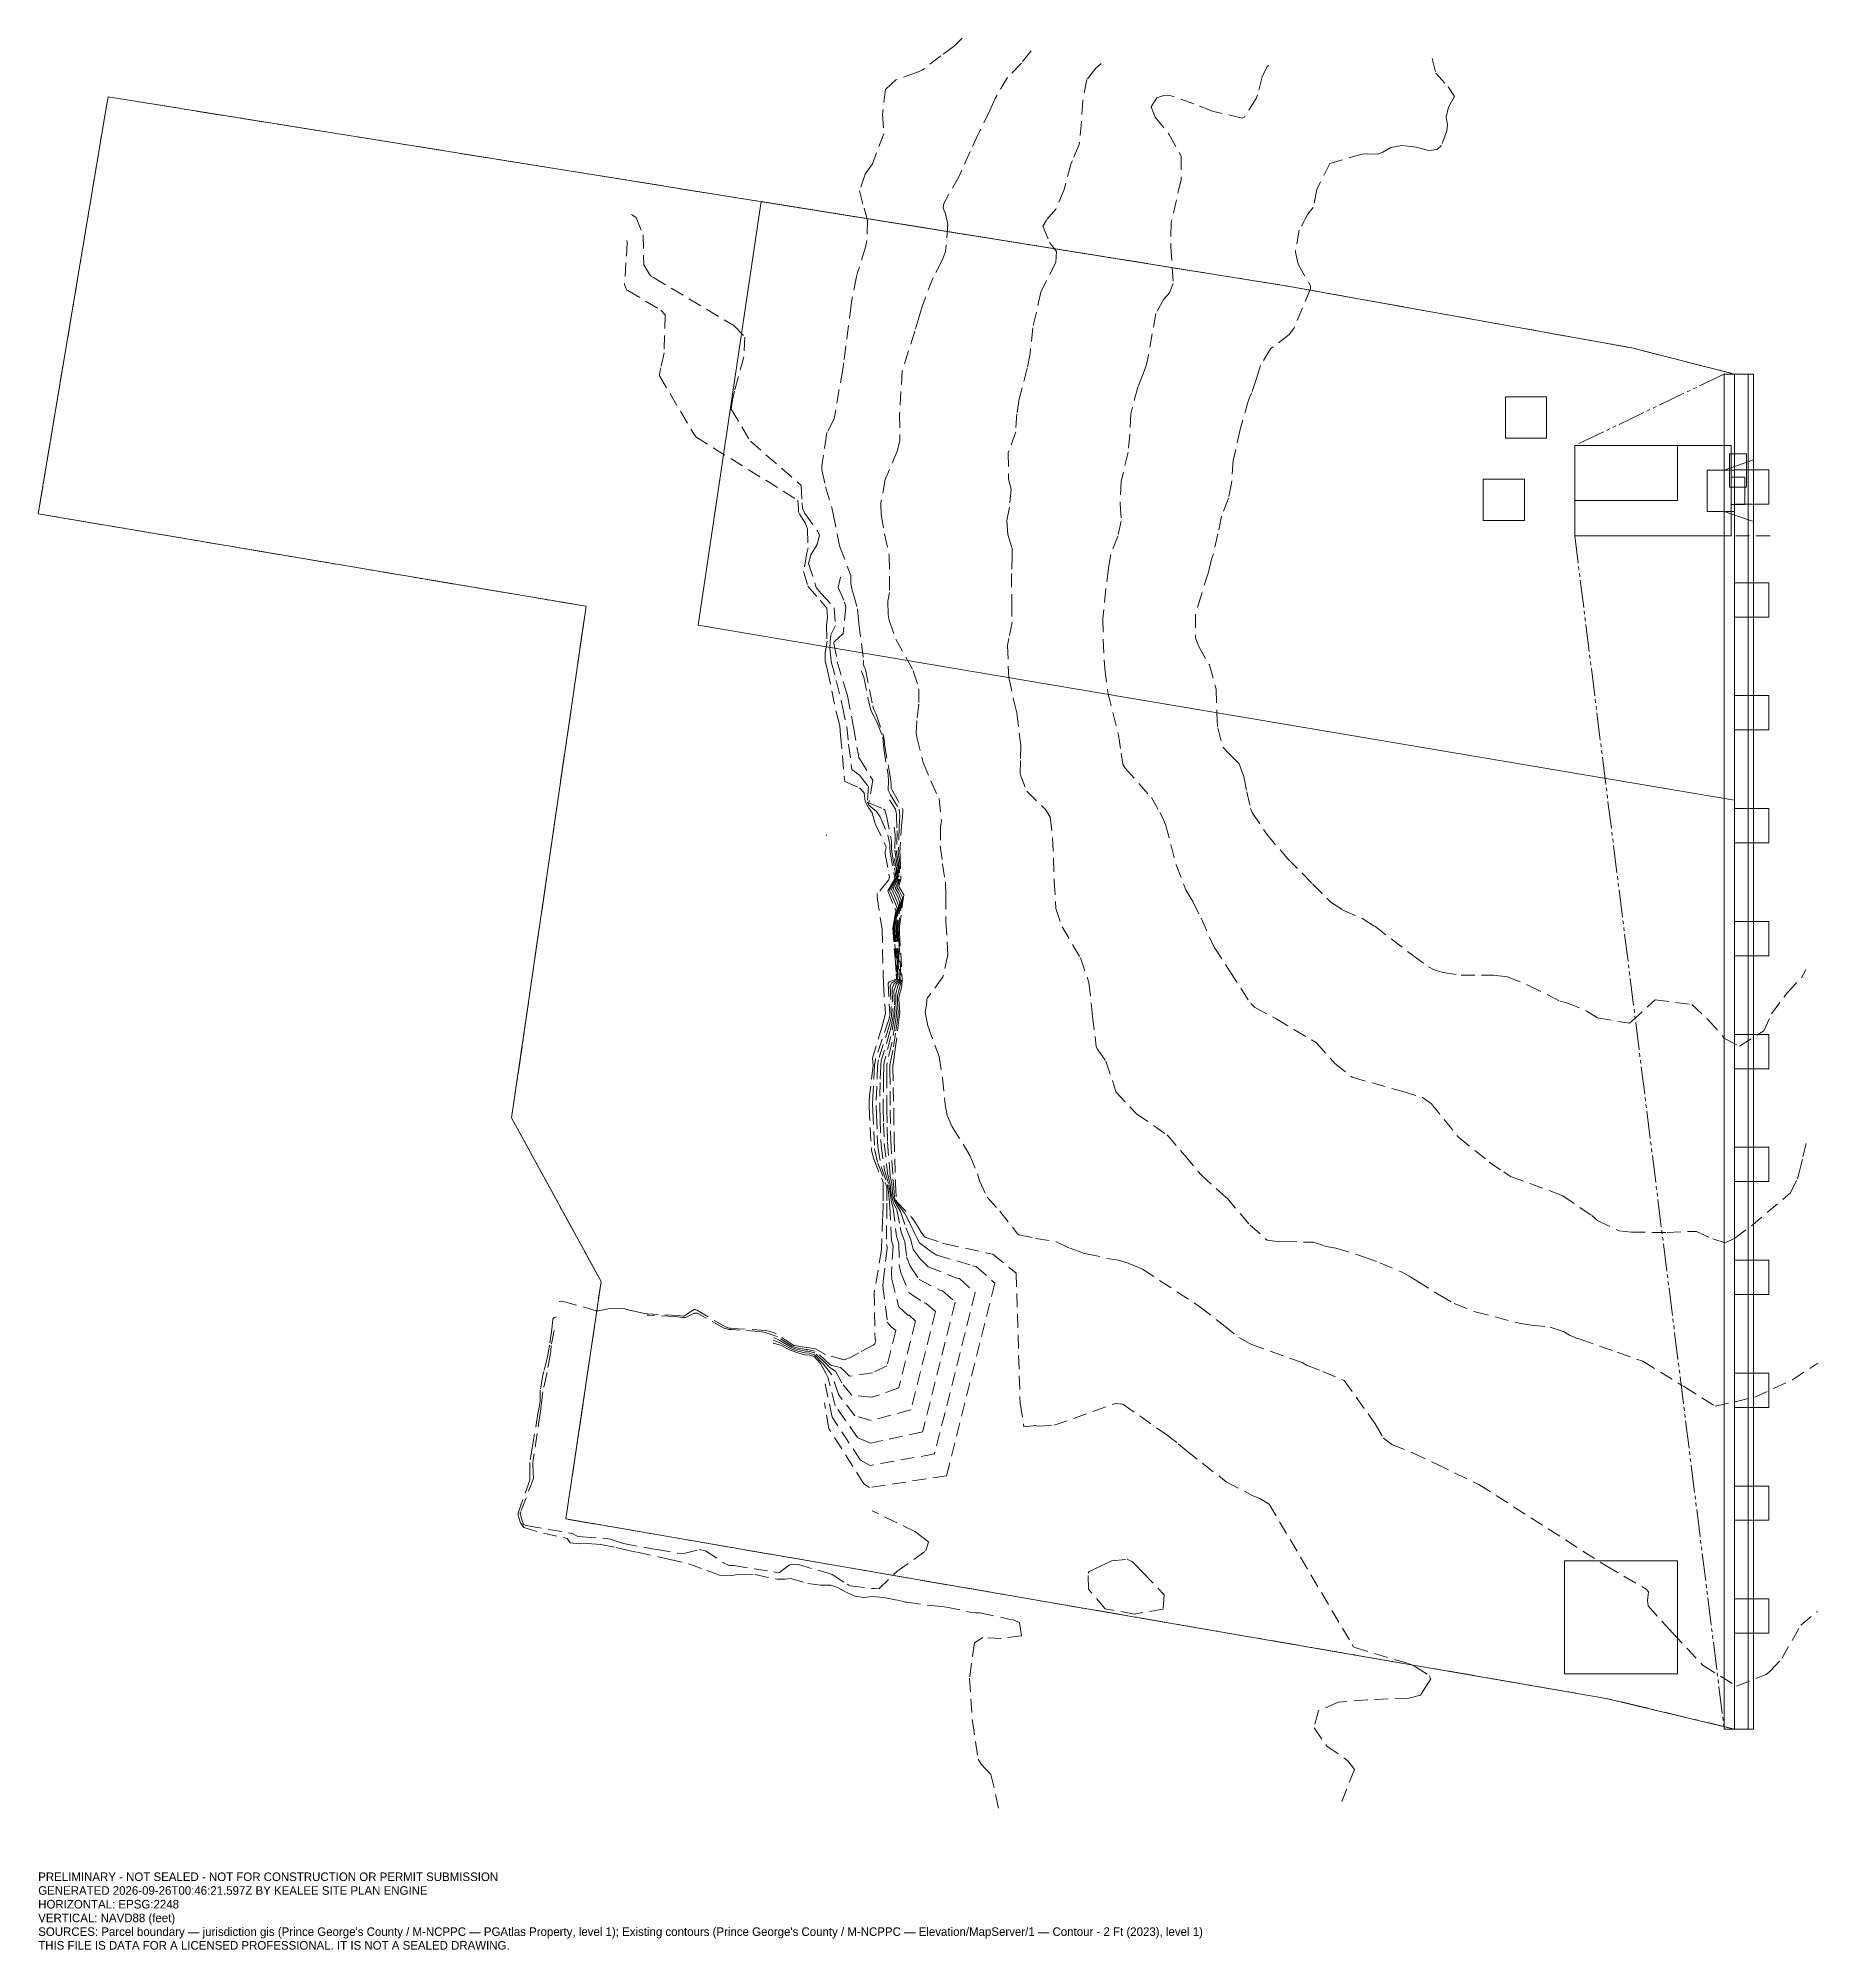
# Model space of a CAD drawing. Extents: x 1329459 to 1329978, y 478131 to 478688.
import ezdxf

# ---------------------------------------------------------------- set-up
doc = ezdxf.new("R2010")
doc.units = 0
doc.linetypes.add('DASHED', pattern=[6, 4, -2])
doc.linetypes.add('PHANTOM', pattern=[13, 8, -1, 1, -1, 1, -1])
for name, color, linetype, lineweight in [('C-ANNO-NPLT', 250, 'Continuous', 0), ('C-BLDG-FTPR-N', 6, 'Continuous', 0), ('C-LODS', 30, 'PHANTOM', 0), ('C-PVMT', 8, 'Continuous', 0), ('C-SITE-N', 6, 'Continuous', 0), ('C-STRM-AREA', 150, 'PHANTOM', 0), ('C-SWMG', 92, 'Continuous', 0), ('C-TOPO-MAJR-E', 32, 'DASHED', 0), ('C-TOPO-SPOT', 7, 'Continuous', 0), ('C-TOPO-SURF', 253, 'Continuous', 0), ('C-UTIL', 4, 'DASHED', 0), ('L-PLNT-TREE', 90, 'Continuous', 0), ('V-PROP-BNDY', 7, 'Continuous', 0)]:
    doc.layers.add(name, color=color, linetype=linetype, lineweight=lineweight)

msp = doc.modelspace()

# ---------------------------------------------------------------- linework, layer by layer
at = {"layer": 'C-BLDG-FTPR-N'}
msp.add_lwpolyline([(1329952.6, 478543.32), (1329952.6, 478569.65), (1329907.01, 478569.64), (1329907.01, 478543.32), (1329952.6, 478543.32)], close=True, dxfattribs=at)
at = {"layer": 'C-LODS'}
msp.add_lwpolyline([(1329907.01, 478569.64), (1329907.01, 478543.32), (1329950.61, 478195.53), (1329959.11, 478195.53), (1329959.1, 478547.49), (1329959.1, 478590.49), (1329957.6, 478590.49), (1329950.6, 478590.49), (1329907.01, 478569.64)], close=True, dxfattribs=at)
at = {"layer": 'C-PVMT'}
for points in [[(1329953.61, 478195.53), (1329953.6, 478590.49), (1329950.6, 478590.49), (1329950.61, 478195.53), (1329953.61, 478195.53)], [(1329959.11, 478195.53), (1329959.1, 478590.49), (1329957.6, 478590.49), (1329957.61, 478195.53), (1329959.11, 478195.53)], [(1329959.1, 478565.49), (1329959.1, 478547.49), (1329950.6, 478550.48), (1329950.6, 478562.48), (1329959.1, 478565.49)], [(1329952.1, 478557.49), (1329957.1, 478557.49), (1329957.1, 478567.29), (1329952.1, 478567.29), (1329952.1, 478557.49)], [(1329953.6, 478550.48), (1329953.6, 478562.48), (1329945.6, 478562.48), (1329945.6, 478550.48), (1329953.6, 478550.48)], [(1329956.6, 478552.49), (1329956.6, 478560.49), (1329952.6, 478560.49), (1329952.6, 478552.49), (1329956.6, 478552.49)]]:
    msp.add_lwpolyline(points, close=True, dxfattribs=at)
at = {"layer": 'C-SITE-N'}
for points in [[(1329953.6, 478466.33), (1329953.6, 478590.49), (1329923.65, 478598.12), (1329823.81, 478616.06), (1329669.75, 478640.76), (1329651.46, 478517.28), (1329953.6, 478466.33)], [(1329907.01, 478553.64), (1329937.01, 478553.64), (1329937.01, 478569.64), (1329907.01, 478569.64), (1329907.01, 478553.64)]]:
    msp.add_lwpolyline(points, close=True, dxfattribs=at)
at = {"layer": 'C-STRM-AREA'}
msp.add_lwpolyline([(1329601.96, 478407.54), (1329618.73, 478522.8), (1329458.98, 478549.74), (1329478.42, 478665.81), (1329479.34, 478671.29), (1329823.81, 478616.06), (1329923.65, 478598.12), (1329953.6, 478590.49), (1329953.61, 478195.53), (1329916.17, 478204.45), (1329612.86, 478256.78), (1329623.11, 478325.94), (1329597.03, 478373.68), (1329601.96, 478407.54)], close=True, dxfattribs=at)
at = {"layer": 'C-SWMG'}
msp.add_lwpolyline([(1329904.03, 478211.63), (1329936.98, 478211.63), (1329936.98, 478244.58), (1329904.03, 478244.58), (1329904.03, 478211.63)], close=True, dxfattribs=at)
at = {"layer": 'C-TOPO-MAJR-E'}
for points in [[(1329728.35, 478688.39), (1329726.11, 478686.13), (1329722.14, 478683.24), (1329716.77, 478679.11), (1329715.1, 478678.38), (1329709.08, 478676.25), (1329706.08, 478673.58), (1329705.19, 478666.27), (1329705.53, 478660.55), (1329702.2, 478651.82), (1329700.09, 478648.74), (1329698.48, 478643.9), (1329699.78, 478638.85), (1329700.78, 478635.26), (1329700.59, 478629.43), (1329700.19, 478627.51), (1329697.9, 478620.07), (1329697.6, 478618.92), (1329696.26, 478612.11), (1329696.01, 478610.64), (1329693.9, 478593.8), (1329693.84, 478593.36), (1329693.58, 478591.87), (1329691.1, 478577.57), (1329691.05, 478577.41), (1329689.03, 478573.59), (1329688.88, 478573.2), (1329688.79, 478572.76), (1329687.49, 478563.73), (1329687.47, 478562.56), (1329688.57, 478557.61), (1329690.37, 478551.61), (1329690.82, 478549.8), (1329692.49, 478540.89), (1329692.73, 478540.14), (1329695.89, 478531.76), (1329695.93, 478529.86), (1329695.97, 478529.36), (1329696.44, 478527.15), (1329696.58, 478526.61), (1329697.86, 478522.02), (1329698.2, 478518.91), (1329698.25, 478517.89), (1329699.62, 478507.05), (1329699.59, 478506.43), (1329699.56, 478505.91), (1329699.96, 478505), (1329700.17, 478504.41), (1329702.33, 478493.82), (1329702.57, 478492.95), (1329703.28, 478491.34), (1329705.5, 478484.9), (1329705.7, 478483.33), (1329705.75, 478482.49), (1329707.42, 478473.18), (1329707.65, 478471.03), (1329707.71, 478469.77), (1329707.98, 478469.19), (1329711.06, 478463.55), (1329710.97, 478461.27), (1329710.78, 478460), (1329710.22, 478451.08), (1329710.22, 478450.98), (1329710.31, 478450.26), (1329710.51, 478443.28), (1329710.01, 478441.48), (1329709.88, 478441.14), (1329710.12, 478440.87), (1329711.37, 478438.74), (1329710.13, 478429.59), (1329710.08, 478429.19), (1329710.15, 478427.69), (1329710.89, 478413.71), (1329710.84, 478412.29), (1329710.8, 478412.08), (1329709.92, 478408.73), (1329709.93, 478408.12), (1329710.26, 478404.41), (1329710.07, 478402.97), (1329708.97, 478394.41)], [(1329748.47, 478684.72), (1329745.65, 478681.11), (1329741.63, 478676.99), (1329738.04, 478670.82), (1329736.46, 478667.29), (1329733.09, 478660.44), (1329730.72, 478655.38), (1329727.52, 478648.15), (1329723, 478640.21), (1329722.86, 478638.89), (1329723.55, 478637.21), (1329724.25, 478634.15), (1329723.55, 478626.13), (1329722.56, 478623.65), (1329719.96, 478618.65), (1329716.7, 478610.15), (1329715.97, 478607.53), (1329714.6, 478603), (1329710.93, 478591.43), (1329710.14, 478578.85), (1329710.23, 478571.12), (1329709.51, 478568.25), (1329705.97, 478559.76), (1329704.72, 478552.98), (1329704.8, 478549.57), (1329705.76, 478543.91), (1329707.14, 478537.53), (1329707.2, 478526.87), (1329706.74, 478524.31), (1329706.83, 478520.39), (1329707.15, 478518.63), (1329709.04, 478513.23), (1329714.14, 478503.97), (1329715.8, 478498.77), (1329715.76, 478494.27), (1329715.21, 478489.43), (1329715, 478485.82), (1329715.15, 478484.63), (1329717.05, 478477.25), (1329719.23, 478471.9), (1329721.65, 478466.74), (1329722.39, 478460.14), (1329722.12, 478458.62), (1329722, 478452.99), (1329722.7, 478447.76), (1329723.49, 478442.42), (1329723.64, 478438.38), (1329723.63, 478430.94), (1329724.24, 478421.16), (1329722.8, 478414.75), (1329718.23, 478408.53), (1329718.05, 478408.02), (1329717.96, 478406.55), (1329717.69, 478405.08), (1329717.59, 478404.44), (1329718.36, 478400.48), (1329721.68, 478391.61), (1329722.64, 478385.47), (1329723.41, 478377.46), (1329724, 478374.33), (1329725.5, 478371.06), (1329730.66, 478362.75), (1329732.85, 478357.33), (1329733.41, 478355.35), (1329735.71, 478350.55), (1329739.33, 478346.47), (1329744.66, 478339.77), (1329744.9, 478339.62), (1329749.81, 478338.54), (1329755.88, 478337.56), (1329759.82, 478335.66), (1329763.64, 478334.27), (1329764.6, 478334.05), (1329771.4, 478332.62), (1329773.92, 478332.21), (1329776.78, 478331.32), (1329777.01, 478331.22), (1329780.34, 478329.84)], [(1329865.48, 478682.47), (1329866.47, 478678.25), (1329870.06, 478674.21), (1329872, 478671.42), (1329870.22, 478668.34), (1329869.49, 478665.35), (1329869.68, 478664.18), (1329869.88, 478663.19), (1329869.74, 478661.43), (1329868.16, 478657.14), (1329866.86, 478655.93), (1329864.4, 478655.68), (1329860.74, 478656.65), (1329856.61, 478657.15), (1329853.35, 478656.52), (1329851.08, 478655.22), (1329849.5, 478654.64), (1329846.44, 478654.68), (1329845.02, 478654.58), (1329835.62, 478651.92), (1329831.77, 478644.29), (1329830.78, 478639.07), (1329829.23, 478637.09), (1329826.65, 478632.4), (1329825.55, 478626.07), (1329826.37, 478622.51), (1329829.95, 478616.25), (1329829.94, 478615.3), (1329825.14, 478603.74), (1329823.79, 478602.07), (1329818.32, 478597.84), (1329815.37, 478593.02), (1329814.19, 478589.24), (1329812.82, 478585.07), (1329812.47, 478584.3), (1329811.9, 478582.9), (1329809.47, 478574.37), (1329807.45, 478565.32), (1329806.96, 478558.74), (1329806.03, 478554.28), (1329804.01, 478549.06), (1329802.99, 478543.95), (1329801.67, 478538.05), (1329801.13, 478536.52), (1329800.18, 478532.79), (1329798.14, 478526.26), (1329796.44, 478520.48), (1329796.39, 478513.65), (1329797.36, 478511.08), (1329800.48, 478505.69), (1329802.41, 478498.63), (1329802.69, 478491.79), (1329802.91, 478487.37), (1329804.45, 478481.69), (1329806.51, 478479.53), (1329809.2, 478476.83), (1329810.55, 478473.14), (1329811.36, 478468.73), (1329812.47, 478463.87), (1329812.96, 478462.71), (1329817.19, 478456.34), (1329823.31, 478449.23), (1329830.55, 478441.94), (1329835.85, 478436.59), (1329839.38, 478434.25), (1329845.19, 478431.73), (1329848.71, 478429.51), (1329859.68, 478421.1), (1329864.42, 478417.7), (1329866.06, 478416.8), (1329868.52, 478416.1), (1329873.85, 478415.31), (1329883.31, 478415.32), (1329887.36, 478414.82), (1329893.56, 478412.29), (1329902.77, 478407.69), (1329904.69, 478407.24), (1329910.36, 478404.9), (1329913.69, 478402.81), (1329922.96, 478401.25), (1329923.71, 478401.86), (1329930.49, 478408.09), (1329941.17, 478406.75), (1329945.99, 478402.19), (1329950.73, 478396.83), (1329955.05, 478394.56), (1329962.16, 478399.03), (1329964.43, 478404.05), (1329969.02, 478410.25), (1329973.17, 478414.52), (1329974.39, 478416.87)], [(1329768.89, 478681), (1329767.4, 478679.71), (1329764.79, 478676.33), (1329763.54, 478670.18), (1329763.18, 478664.02), (1329762.53, 478657.42), (1329760.55, 478652.66), (1329760.18, 478651.93), (1329758.14, 478644.28), (1329755.73, 478638.56), (1329752.94, 478635.37), (1329751.94, 478633.61), (1329753.9, 478628.82), (1329755.87, 478626.23), (1329755.72, 478623.11), (1329751.34, 478614.41), (1329748.98, 478603.93), (1329748.2, 478596.47), (1329747.37, 478592.25), (1329745.06, 478583.23), (1329744.34, 478578.87), (1329744, 478573.69), (1329742.07, 478568.17), (1329741.77, 478567.53), (1329741.95, 478559.84), (1329742.67, 478556.95), (1329742.21, 478551.73), (1329741.39, 478547.68), (1329741.71, 478543.77), (1329742.94, 478539.73), (1329743.01, 478537.6), (1329742.77, 478532.33), (1329742.86, 478523.84), (1329742.95, 478518.19), (1329742.05, 478513.44), (1329741.58, 478511.35), (1329742, 478502.02), (1329743.53, 478494.9), (1329744.3, 478491.75), (1329745.48, 478482.31), (1329745.42, 478477.77), (1329745.33, 478473.86), (1329747.21, 478468.92), (1329752.76, 478463.44), (1329754.03, 478461.31), (1329754.76, 478455.36), (1329755.26, 478442.71), (1329755.74, 478434.75), (1329757.55, 478429.38), (1329762.86, 478420.32), (1329765.35, 478413.13), (1329766.42, 478403.33), (1329767.48, 478394.4), (1329767.81, 478393.72), (1329770.29, 478390.21), (1329772.7, 478383.04), (1329773.18, 478381.28), (1329779.27, 478374.86), (1329788.15, 478368.69), (1329793.28, 478362.72), (1329798.04, 478357.07), (1329805.52, 478350.35), (1329812.23, 478342.49), (1329817.32, 478338.05), (1329821.03, 478337.52), (1329821.97, 478337.6), (1329830.81, 478337.43), (1329832.84, 478336.75), (1329834.52, 478336.16), (1329837.38, 478335.69), (1329845.44, 478333.2), (1329850.21, 478331.46), (1329856.74, 478328.67), (1329858.73, 478327.53), (1329860.94, 478326.18), (1329867.5, 478322.08), (1329871.87, 478319.52), (1329877.96, 478317.15), (1329891.24, 478313.72), (1329894.35, 478313.22), (1329899.87, 478312.71), (1329903.77, 478311.41), (1329905.45, 478310.37), (1329907.52, 478309.44), (1329908.62, 478309.16), (1329919.38, 478305.36)], [(1329817.8, 478680.42), (1329817.37, 478680.14), (1329815.89, 478677.12), (1329814.52, 478671.91), (1329814.1, 478670.85), (1329810.7, 478665.43), (1329810.02, 478665.08), (1329801.37, 478667.16), (1329795.91, 478669.27), (1329788.96, 478671.73), (1329787.48, 478671.81), (1329785.14, 478671.05), (1329783.49, 478668.42), (1329784.67, 478665.37), (1329788.78, 478660.33), (1329792.24, 478654.02), (1329792.22, 478647.17), (1329789.34, 478634.63), (1329789.24, 478627.56), (1329789.92, 478616.87), (1329788.85, 478614.15), (1329787.19, 478612.36), (1329784.84, 478608.14), (1329782.71, 478596.1), (1329782.15, 478593.31), (1329781.16, 478590.59), (1329779.57, 478586.64), (1329777.58, 478578.94), (1329777.31, 478572.87), (1329776.81, 478567.73), (1329774.75, 478559.25), (1329774.45, 478552.56), (1329774.78, 478547.62), (1329773.77, 478543.25), (1329771.75, 478537.94), (1329771.04, 478533.93), (1329770.29, 478527.85), (1329769.41, 478519.25), (1329769.51, 478513.14), (1329769.98, 478504.64), (1329770.9, 478497.65), (1329773.95, 478485.28), (1329774.8, 478480), (1329775.24, 478476.77), (1329775.94, 478475.65), (1329783.57, 478467.05), (1329786.05, 478462.68), (1329786.89, 478461), (1329787.7, 478459.15), (1329790.79, 478447.48), (1329793.64, 478440.15), (1329795.63, 478436.73), (1329798.11, 478431.86), (1329801.88, 478423.43), (1329806.38, 478416.52), (1329812.55, 478407), (1329813.62, 478405.9), (1329819.96, 478402.53), (1329831.75, 478395.56), (1329837.03, 478389.53), (1329842.14, 478385.5), (1329856.85, 478381.36), (1329862.66, 478379.66), (1329865.13, 478377.91), (1329873.17, 478367.98), (1329882.06, 478360.8), (1329886.31, 478357.91), (1329888.33, 478356.59), (1329901.3, 478351.84), (1329903.58, 478350.98), (1329912, 478345.19), (1329913.69, 478343.76), (1329919.91, 478340.73), (1329923.53, 478340.38), (1329933.93, 478340.22), (1329940.26, 478340.53), (1329942.47, 478340.51), (1329947.24, 478338.44), (1329950.92, 478337.28), (1329953.71, 478338.6), (1329958.51, 478342.2), (1329969.94, 478351.82), (1329971.96, 478355.89), (1329972.46, 478357.72), (1329973.57, 478362.32), (1329974.7, 478367.28)], [(1329631.95, 478637.05), (1329633.31, 478636.11), (1329635.34, 478631.13), (1329635.53, 478622.36), (1329637.5, 478619.11), (1329638.42, 478618.6), (1329661.82, 478604.62), (1329665.07, 478601.23), (1329664.71, 478595.54), (1329661.97, 478585.48), (1329661.39, 478583.01), (1329661.08, 478580.22), (1329666.66, 478570.9), (1329681.47, 478558.03), (1329681.72, 478552.95), (1329681.82, 478551.38), (1329682.53, 478549.88), (1329686.21, 478544.7), (1329686.75, 478543.68), (1329686.07, 478540.83), (1329684.31, 478537.8), (1329683.61, 478535.32), (1329685.84, 478528.31), (1329687.32, 478526.55), (1329691.08, 478522.38), (1329691.42, 478517.2), (1329690.1, 478514.47), (1329689.89, 478512.48), (1329689.85, 478510.74), (1329690.23, 478506.73), (1329691.7, 478501.13), (1329693.3, 478494.39), (1329693.48, 478493.62), (1329694.73, 478487.75), (1329695.29, 478482.63), (1329696.22, 478475.18), (1329698.5, 478473.62), (1329701.06, 478470.24), (1329700.76, 478465.69), (1329701.2, 478464.84), (1329703.44, 478463.03), (1329704.45, 478461.44), (1329706.69, 478456.1), (1329707.33, 478453.36), (1329707.34, 478452.39), (1329707.4, 478451.15), (1329708.69, 478444.11)], [(1329630.64, 478629.39), (1329630.73, 478628.89), (1329629.95, 478616.58), (1329630.56, 478615.05), (1329630.93, 478614.84), (1329640.49, 478609.13), (1329641.78, 478607.76), (1329641.47, 478596.73), (1329640.54, 478592.28), (1329640.28, 478591.19), (1329640.14, 478589.96), (1329650.7, 478572.16), (1329680.5, 478553.72), (1329680.65, 478551.16), (1329680.7, 478550.34), (1329681.07, 478549.56), (1329682.59, 478547.12), (1329683.29, 478545.27), (1329683.47, 478539.87), (1329683.06, 478538.28), (1329682.14, 478532.94), (1329683.41, 478528.69), (1329687.01, 478524.54), (1329688.93, 478522.21), (1329689.1, 478519.53), (1329688.79, 478517.32), (1329688.99, 478512.68), (1329688.48, 478509.2), (1329688.49, 478506.88), (1329689.16, 478504.05), (1329691.63, 478492), (1329692.01, 478490.65), (1329692.74, 478487.83), (1329692.96, 478485.28), (1329694.14, 478471.74), (1329698.5, 478469.84), (1329699.82, 478468.42), (1329700.15, 478465.9), (1329701.14, 478463.96), (1329702.13, 478462.6), (1329703.05, 478459.42), (1329706.11, 478452.91), (1329706.22, 478452.52), (1329705.96, 478451.28), (1329705.98, 478450.59), (1329707.22, 478443.8), (1329706.93, 478442.94), (1329703.65, 478439.04), (1329703.61, 478438.92), (1329703.6, 478438.06), (1329705.03, 478428.72), (1329705.35, 478415.44), (1329705.41, 478412.9), (1329706, 478404.1), (1329705.07, 478400.44), (1329702.22, 478391.11), (1329702.46, 478388.9), (1329701.4, 478380.31), (1329701.26, 478378.03), (1329701.3, 478376.9), (1329701.95, 478364.19), (1329702.59, 478361.64), (1329704.96, 478355.91), (1329705.37, 478354.82), (1329705.34, 478353.43), (1329705.31, 478348.77), (1329705.21, 478344.52), (1329704.83, 478335.51), (1329704.88, 478335.31), (1329704.9, 478335.23), (1329702.79, 478323.11), (1329702.78, 478322.98), (1329702.98, 478309.22), (1329703.1, 478309.03), (1329703.12, 478309.03), (1329703.23, 478308.93), (1329702.95, 478307.78), (1329702.48, 478307.46), (1329698.26, 478305.14), (1329696.06, 478303.88), (1329694, 478303.1), (1329688.5, 478304.71), (1329685.64, 478306.32), (1329683.07, 478306.71), (1329682.89, 478306.71), (1329679.48, 478307.29), (1329679.23, 478307.36), (1329679.15, 478307.4), (1329674.13, 478310.77), (1329673.56, 478311.05), (1329672.05, 478311.53), (1329671.15, 478311.69), (1329660.9, 478312.34), (1329660.4, 478312.38), (1329659.54, 478312.62), (1329650.74, 478317.79), (1329650.15, 478317.82), (1329647.44, 478315.93), (1329647.01, 478315.91), (1329645.7, 478316.08), (1329636.68, 478316.57), (1329636.44, 478316.58), (1329635.78, 478316.65), (1329631.81, 478317.56), (1329629.63, 478318.06), (1329628.62, 478318.21), (1329625.53, 478318.14), (1329622.24, 478317.47), (1329622.03, 478317.44), (1329621.71, 478317.47), (1329611.97, 478320.19), (1329611.55, 478320.2), (1329610.86, 478320.19)], [(1329692.91, 478531.34), (1329692.22, 478528.25), (1329694.1, 478524.03), (1329694.52, 478522.64), (1329693.74, 478514.87), (1329691.06, 478512.4), (1329691.02, 478512.23), (1329691.02, 478512.06), (1329691.98, 478506.57), (1329694.7, 478497.67), (1329694.97, 478496.77), (1329694.99, 478496.67), (1329696.72, 478487.67), (1329698.13, 478479.4), (1329698.29, 478478.63), (1329698.5, 478478.41), (1329702.3, 478472.07), (1329701.19, 478465.54), (1329701.25, 478465.46), (1329705.46, 478463.7), (1329705.82, 478463.42), (1329706.32, 478461.71), (1329707.79, 478454.26), (1329707.82, 478452.17), (1329707.87, 478451.12), (1329708.68, 478446.5)], [(1329698.93, 478504.02), (1329699.11, 478503.6), (1329699.7, 478502.18), (1329701.29, 478494.45), (1329701.82, 478492.23), (1329703.55, 478489.16), (1329705.24, 478484.73), (1329705.4, 478483.46), (1329705.54, 478481.31), (1329706.8, 478473.58), (1329706.9, 478471.99), (1329706.82, 478469.18), (1329707.52, 478467.84), (1329710.03, 478463.63), (1329710.19, 478461.71), (1329710.05, 478458.59), (1329709.74, 478451.3), (1329709.75, 478451), (1329710.01, 478449.09), (1329710.21, 478443.29), (1329709.74, 478441.81), (1329709.35, 478440.93), (1329709.97, 478440.04), (1329710.98, 478437.94), (1329709.89, 478430.22), (1329709.76, 478429.15), (1329709.95, 478425.26), (1329710.62, 478413.8), (1329710.48, 478412.71), (1329710.29, 478412.26), (1329709.49, 478409.32), (1329709.52, 478407.51), (1329709.76, 478404.28), (1329709.67, 478403.04), (1329708.95, 478398.37)], [(1329707.23, 478466.39), (1329709, 478463.71), (1329709.23, 478462.24), (1329709.41, 478457.36), (1329709.26, 478451.52), (1329709.28, 478451.03), (1329709.73, 478447.98), (1329709.92, 478443.29), (1329709.5, 478442.1), (1329708.83, 478440.72), (1329709.79, 478439.06), (1329710.59, 478437.14), (1329709.66, 478430.84), (1329709.43, 478429.11), (1329709.77, 478423.06), (1329710.35, 478413.89), (1329710.17, 478413.06), (1329709.75, 478412.44), (1329709.01, 478409.97), (1329709.09, 478406.86), (1329709.26, 478404.15), (1329709.19, 478403.13), (1329708.93, 478401.63)], [(1329708.61, 478458.41), (1329708.82, 478456.24), (1329708.78, 478451.74), (1329708.81, 478451.06), (1329709.46, 478446.92), (1329709.63, 478443.29), (1329709.29, 478442.37), (1329708.71, 478441.27)], [(1329708.66, 478449.17), (1329709.2, 478445.91), (1329709.34, 478443.29), (1329709.08, 478442.63), (1329708.7, 478441.96)], [(1329708.7, 478443.16), (1329708.68, 478443.12), (1329706.73, 478439.88), (1329708.74, 478434.81)], [(1329708.7, 478442.58), (1329707.25, 478440.09), (1329708.73, 478436.6)], [(1329708.68, 478446.5), (1329708.95, 478444.94), (1329709.05, 478443.3), (1329708.87, 478442.88), (1329708.7, 478442.58)], [(1329708.69, 478444.11), (1329708.71, 478444), (1329708.75, 478443.3), (1329708.7, 478443.16)], [(1329708.7, 478441.96), (1329707.78, 478440.3), (1329708.72, 478438.24)], [(1329708.71, 478441.27), (1329708.31, 478440.51), (1329708.72, 478439.7)], [(1329708.72, 478439.7), (1329709.59, 478437.97), (1329710.21, 478436.35), (1329709.43, 478431.44), (1329709.11, 478429.07), (1329709.6, 478421.01), (1329710.09, 478413.98), (1329709.91, 478413.37), (1329709.18, 478412.63), (1329708.87, 478411.75)], [(1329708.72, 478438.24), (1329709.38, 478436.81), (1329709.82, 478435.54), (1329709.22, 478432.01), (1329708.78, 478429.03), (1329709.45, 478419.13), (1329709.82, 478414.08), (1329709.66, 478413.65), (1329708.87, 478413.06)], [(1329708.73, 478436.6), (1329709.16, 478435.6), (1329709.44, 478434.74), (1329709.03, 478432.53), (1329708.77, 478430.89)], [(1329708.76, 478432.43), (1329708.14, 478428.95), (1329708.83, 478420.1)], [(1329708.77, 478430.89), (1329708.46, 478428.99), (1329708.8, 478424.27)], [(1329708.74, 478434.81), (1329708.93, 478434.34), (1329709.05, 478433.95), (1329708.86, 478432.99), (1329708.76, 478432.43)], [(1329708.8, 478424.27), (1329709.31, 478417.36), (1329709.55, 478414.17), (1329709.44, 478413.9), (1329708.86, 478413.6)], [(1329708.83, 478420.1), (1329709.17, 478415.69), (1329709.28, 478414.26), (1329709.23, 478414.15), (1329708.86, 478414.01)], [(1329708.86, 478414.01), (1329707.07, 478413.34), (1329706.81, 478412.95), (1329707.26, 478404.11), (1329707.28, 478403.63), (1329707.27, 478403.45), (1329707.02, 478402.34), (1329703.09, 478390.83), (1329702.87, 478388.92), (1329702.46, 478381.59), (1329702.29, 478377.68), (1329702.35, 478375.7), (1329702.87, 478364.69), (1329703.79, 478360.43), (1329706.28, 478354.05), (1329706.38, 478353.49), (1329706.42, 478348.86), (1329706.45, 478348.34), (1329706.31, 478336.74), (1329706.5, 478336.07), (1329706.57, 478335.8), (1329705.32, 478325.82), (1329705.3, 478324.78), (1329706.57, 478314.08), (1329707.84, 478312.61), (1329708.02, 478312.58), (1329709.01, 478311.69), (1329706.43, 478301.36), (1329702.26, 478299.36), (1329695.51, 478298.36), (1329694.21, 478299.77), (1329692.93, 478300.92), (1329690.28, 478301.47), (1329689.7, 478301.86), (1329685.53, 478305.71), (1329683.29, 478306.18), (1329682.79, 478306.19), (1329679.8, 478306.76), (1329679.05, 478306.99), (1329678.82, 478307.1), (1329674.52, 478309.84), (1329673.55, 478310.28), (1329670.95, 478311.11), (1329669.44, 478311.39), (1329661.35, 478311.94), (1329660.49, 478312.01), (1329658.97, 478312.42), (1329651.23, 478316.72), (1329650.23, 478316.79), (1329647.75, 478315.48), (1329646.96, 478315.47), (1329644.68, 478315.77), (1329636.92, 478316.17), (1329636.53, 478316.18), (1329636.52, 478316.18)], [(1329708.87, 478413.06), (1329708.56, 478412.84), (1329707.95, 478411.4), (1329708.19, 478405.51), (1329708.27, 478403.89), (1329708.23, 478403.29), (1329707.42, 478399.19), (1329704.81, 478390.3), (1329704.64, 478388.97), (1329704.49, 478384.02), (1329704.34, 478376.97), (1329704.44, 478373.33), (1329704.74, 478365.69), (1329705.76, 478358.43), (1329706.98, 478354.2), (1329707.28, 478352.27), (1329707.78, 478349.07), (1329708.31, 478347.41), (1329709.23, 478339.15), (1329709.75, 478337.59), (1329709.94, 478336.94), (1329710.02, 478330.85), (1329710.52, 478328.52), (1329712.94, 478322.7), (1329717.32, 478319.79), (1329717.8, 478319.7), (1329720.58, 478317.22), (1329713.39, 478288.53), (1329701.88, 478285.45), (1329697.06, 478286.81), (1329692.34, 478293.08), (1329690.31, 478298.9), (1329689.3, 478300.15), (1329687.83, 478302), (1329685.34, 478304.64), (1329683.74, 478305.06), (1329682.58, 478305.15), (1329680.46, 478305.64), (1329678.71, 478306.24), (1329678.16, 478306.5), (1329675.26, 478308.1), (1329673.53, 478308.74), (1329673.38, 478308.78)], [(1329708.86, 478413.6), (1329707.87, 478413.07), (1329707.39, 478412.17), (1329707.73, 478404.82), (1329707.78, 478403.76), (1329707.75, 478403.37), (1329707.21, 478400.82), (1329703.95, 478390.56), (1329703.75, 478388.94), (1329703.49, 478382.83), (1329703.31, 478377.32), (1329703.4, 478374.51), (1329703.8, 478365.19), (1329704.82, 478359.38), (1329706.62, 478354.12), (1329706.82, 478352.89), (1329707.16, 478348.97), (1329707.35, 478347.89), (1329707.78, 478337.95), (1329708.12, 478336.83), (1329708.25, 478336.37), (1329707.74, 478328.41), (1329707.87, 478326.62), (1329709.88, 478318.55), (1329712.58, 478316.2), (1329712.91, 478316.14), (1329714.8, 478314.45), (1329709.91, 478294.95), (1329702.06, 478292.22), (1329696.25, 478292.8), (1329693.27, 478296.43), (1329691.48, 478299.8), (1329689.85, 478300.89), (1329688.71, 478301.94), (1329685.44, 478305.18), (1329683.51, 478305.63), (1329682.68, 478305.67), (1329680.12, 478306.21), (1329678.88, 478306.61), (1329678.5, 478306.8), (1329674.9, 478308.95), (1329673.54, 478309.51), (1329673.5, 478309.52)], [(1329708.87, 478411.75), (1329708.5, 478410.66), (1329708.65, 478406.2), (1329708.77, 478404.02), (1329708.71, 478403.21), (1329707.64, 478397.44), (1329705.67, 478390.03), (1329705.54, 478388.99), (1329705.45, 478385.18), (1329705.37, 478376.62), (1329705.48, 478372.15), (1329705.68, 478366.2), (1329706.62, 478357.55), (1329707.4, 478354.29), (1329707.73, 478351.64), (1329708.31, 478349.15), (1329709.24, 478347.07)], [(1329708.93, 478401.63), (1329707.89, 478395.48), (1329706.52, 478389.76), (1329706.43, 478389.02), (1329706.39, 478386.31), (1329706.39, 478376.27), (1329706.51, 478370.98), (1329706.63, 478366.71), (1329707.44, 478356.72), (1329707.87, 478354.39), (1329708.19, 478351.01), (1329708.73, 478349.21), (1329709.24, 478348.37)], [(1329708.95, 478398.37), (1329708.17, 478393.27), (1329707.38, 478389.49), (1329707.32, 478389.04), (1329707.32, 478387.42), (1329707.42, 478375.92), (1329707.52, 478369.82), (1329707.59, 478367.23), (1329708.22, 478355.93), (1329708.39, 478354.51), (1329708.65, 478350.37), (1329709.02, 478349.26), (1329709.23, 478348.98)], [(1329708.97, 478394.41), (1329708.5, 478390.69), (1329708.24, 478389.23), (1329708.22, 478389.07), (1329708.22, 478388.5), (1329708.44, 478375.56), (1329708.53, 478368.68), (1329708.55, 478367.75), (1329708.97, 478355.17), (1329708.99, 478354.64), (1329709.13, 478349.72), (1329709.23, 478349.41)], [(1329709.23, 478349.41), (1329709.27, 478349.3), (1329713.55, 478344.78), (1329714.51, 478343.52), (1329716.12, 478340.82)], [(1329709.23, 478348.98), (1329711.75, 478345.68), (1329713.32, 478342.54), (1329713.98, 478341.19)], [(1329709.24, 478348.37), (1329710.43, 478346.35), (1329712, 478341.53)], [(1329710.35, 478341.81), (1329710.65, 478340.33), (1329711.37, 478338.35), (1329711.65, 478337.51), (1329712.17, 478333.14), (1329713.28, 478330.49), (1329715.81, 478326.57), (1329722.06, 478323.38), (1329722.69, 478323.26), (1329726.37, 478319.98), (1329716.87, 478282.12), (1329701.7, 478278.87), (1329697.9, 478280.48), (1329691.41, 478289.74), (1329689.24, 478298.08), (1329688.65, 478299.27), (1329687.04, 478302.06), (1329685.24, 478304.11), (1329683.98, 478304.47), (1329682.48, 478304.63), (1329680.81, 478305.06), (1329678.53, 478305.86), (1329677.83, 478306.2), (1329675.59, 478307.3), (1329673.52, 478307.97), (1329673.27, 478308.05)], [(1329709.24, 478347.07), (1329709.32, 478346.9), (1329710.35, 478341.81)], [(1329713.98, 478341.19), (1329714.62, 478339.86), (1329715.17, 478338.71), (1329715.96, 478337.21), (1329719.26, 478334.76), (1329721.04, 478333.66), (1329731.54, 478330.55), (1329732.48, 478330.38), (1329737.93, 478325.51), (1329723.83, 478269.29), (1329701.35, 478265.96), (1329699.7, 478267.02), (1329689.55, 478283.05), (1329688.26, 478290.6)], [(1329712, 478341.53), (1329712.02, 478341.46), (1329713, 478339.1), (1329713.38, 478338.1), (1329714.15, 478335.27), (1329716.17, 478332.55), (1329718.5, 478330.22), (1329726.8, 478326.96), (1329727.58, 478326.82), (1329732.15, 478322.74), (1329720.35, 478275.71), (1329701.52, 478272.38), (1329698.79, 478273.86), (1329690.48, 478286.4), (1329688.38, 478296.61)], [(1329716.12, 478340.82), (1329716.24, 478340.62), (1329717.13, 478339.37), (1329717.59, 478338.94), (1329722.66, 478337.19), (1329723.46, 478336.93), (1329736.28, 478334.14), (1329737.37, 478333.94), (1329744.1, 478328.45), (1329745.32, 478290.39), (1329746.4, 478283.58), (1329749.87, 478284.05), (1329750.43, 478283.83), (1329755.22, 478284.07), (1329773.16, 478290.45), (1329775.24, 478290.2), (1329787.79, 478281.49), (1329791.42, 478278.67), (1329793.75, 478276.69), (1329805.36, 478267.58), (1329812.28, 478263.99), (1329812.91, 478263.64), (1329815.15, 478262.77), (1329817.89, 478261.1), (1329842.12, 478220.13), (1329842.49, 478219.53), (1329842.87, 478219.24), (1329858.56, 478214.59), (1329859.28, 478214.34), (1329860.62, 478213.7), (1329864.6, 478211.16), (1329865.07, 478210.11), (1329863.02, 478206.98)], [(1329780.34, 478329.84), (1329780.96, 478329.58), (1329797.74, 478318.61), (1329804.59, 478313.24), (1329809.09, 478309.68), (1329812.59, 478307.69), (1329827.51, 478302.32), (1329828.82, 478301.6), (1329833.53, 478299.76), (1329839.8, 478297.13), (1329848.84, 478284.5), (1329851.24, 478280.33), (1329853.7, 478278.47), (1329859.81, 478276.02), (1329866.57, 478272.78), (1329879.05, 478266.8), (1329916.16, 478243.06), (1329927.86, 478236.34), (1329928.53, 478235.54), (1329928.25, 478233.02), (1329928.39, 478231.4), (1329934.69, 478224.53), (1329935.64, 478223.51)], [(1329610.06, 478315.67), (1329609.47, 478315.47), (1329608.99, 478315.02), (1329608.78, 478312.08), (1329608.09, 478307.42), (1329607.87, 478306.22), (1329607.45, 478304.01), (1329606.46, 478299.72), (1329606.16, 478298.66), (1329605.36, 478294.34), (1329605.38, 478292.52), (1329605.31, 478291.24), (1329604.94, 478288.79), (1329604.7, 478287.47), (1329603.09, 478277.97), (1329602.32, 478273.23), (1329602.32, 478271.23), (1329602.29, 478268.08), (1329599.67, 478260.76), (1329598.95, 478258.41), (1329598.93, 478257.79), (1329599.57, 478255.63), (1329600.57, 478254.26), (1329606.29, 478252.57), (1329613.22, 478251.11), (1329613.74, 478250.41), (1329614.05, 478249.77), (1329616.8, 478249.54), (1329619.17, 478249.58), (1329623.05, 478249.28), (1329627.47, 478248.44), (1329629.45, 478247.97), (1329633.65, 478247.04), (1329639.77, 478245.71), (1329642.81, 478245.07), (1329648.58, 478243.72), (1329653.93, 478241.77), (1329657.68, 478240.34), (1329661.24, 478240.26), (1329663.46, 478240.71), (1329667.98, 478240.53), (1329674.52, 478239.2), (1329676.77, 478239.24), (1329678.3, 478239.44), (1329683.44, 478237.93), (1329687.07, 478237.47), (1329690.1, 478237.42), (1329692, 478236.78), (1329694.8, 478235.36), (1329697.14, 478234.26), (1329699.75, 478233.91), (1329702.19, 478234.12), (1329705.54, 478233.85), (1329709.63, 478233.08), (1329711.84, 478232.55), (1329712.25, 478232.47), (1329719.24, 478231.52), (1329723.13, 478231.18), (1329723.8, 478231.09), (1329730.71, 478229.55), (1329732.21, 478229.43), (1329733.67, 478229.42), (1329740.8, 478227.86), (1329742.02, 478227.58), (1329743.23, 478227.33), (1329745.14, 478226.58), (1329745.67, 478222.73), (1329739.91, 478221.91), (1329734.41, 478222.21), (1329731.97, 478220.63), (1329730.55, 478210.31), (1329731.39, 478197.78), (1329733.02, 478186.72), (1329733.98, 478185.32), (1329736.79, 478182.24), (1329739.32, 478171.21)], [(1329609.44, 478311.68), (1329608.52, 478307.31), (1329608.42, 478305.69), (1329608.33, 478304.88), (1329607.32, 478299.47), (1329607.25, 478299.11), (1329606.11, 478293.83), (1329606.03, 478293.19), (1329605.8, 478291.39), (1329605.4, 478288.06), (1329605.35, 478287.59), (1329603.4, 478274.71), (1329603.16, 478273.16), (1329603.19, 478272.58), (1329603.39, 478268.55), (1329599.72, 478258.92), (1329599.56, 478258.43), (1329599.56, 478258.3), (1329600.41, 478255.34), (1329600.59, 478255.07), (1329601.77, 478254.73), (1329614.61, 478252.56), (1329615.01, 478252.39), (1329616.34, 478251.69), (1329617.66, 478251.53), (1329624.92, 478251.03), (1329625.8, 478250.83), (1329629.68, 478249.6), (1329638.03, 478248.05), (1329639.42, 478247.81), (1329645.37, 478246.8), (1329647.28, 478246.67), (1329651.72, 478247.82), (1329653.51, 478247.48), (1329658.81, 478244), (1329660.43, 478243.2), (1329661.22, 478243.16), (1329661.8, 478243.16), (1329673.37, 478241.34), (1329674.77, 478241.07), (1329675.16, 478241.17), (1329678, 478243.43), (1329680.64, 478243.46), (1329689.34, 478240.95), (1329690.48, 478240.52), (1329694.86, 478237.74), (1329695.36, 478237.44), (1329695.8, 478237.28), (1329702.12, 478236.53), (1329702.39, 478236.53), (1329702.8, 478236.5), (1329704.07, 478236.39), (1329709.38, 478241.47), (1329717.81, 478247.49), (1329718.54, 478250.05), (1329716.52, 478251.67)], [(1329919.38, 478305.36), (1329926.89, 478302.71), (1329938.28, 478295.7), (1329939.02, 478295.23)], [(1329939.02, 478295.23), (1329947.93, 478289.59), (1329959.53, 478292.25), (1329970.51, 478297.32), (1329977.88, 478302.18)], [(1329716.52, 478251.67), (1329714.8, 478253.05), (1329702.17, 478259.11)], [(1329781.28, 478240.96), (1329787.3, 478234.65), (1329786.99, 478230.51), (1329778.58, 478229.02), (1329770.14, 478230.58), (1329765.23, 478236.28), (1329765.12, 478240.95), (1329765.42, 478241.48), (1329768.76, 478243.03)], [(1329768.76, 478243.03), (1329772.06, 478244.57), (1329776.52, 478244.99), (1329777.85, 478244.4)], [(1329777.85, 478244.4), (1329778.24, 478244.1), (1329778.49, 478243.88), (1329781.28, 478240.96)], [(1329935.64, 478223.51), (1329944.44, 478214.06), (1329954.23, 478207.99), (1329962.8, 478211.44), (1329963.96, 478212.39), (1329967.4, 478216.12), (1329972.91, 478225.77), (1329977.81, 478229.8)], [(1329863.02, 478206.98), (1329862, 478205.42), (1329858.63, 478204.5), (1329846.56, 478204.07), (1329838.02, 478203.33), (1329832.27, 478200.85), (1329830.99, 478195.87), (1329834.76, 478190.57), (1329840.86, 478186.24), (1329842.75, 478183.68), (1329838.98, 478174.18)]]:
    msp.add_lwpolyline(points, dxfattribs=at)
at = {"layer": 'C-TOPO-SPOT'}
msp.add_point((1329688.8, 478456.13), dxfattribs=at)
at = {"layer": 'C-TOPO-SURF'}
msp.add_lwpolyline([(1329957.61, 478195.53), (1329957.6, 478590.49), (1329953.6, 478590.49), (1329953.61, 478195.53), (1329957.61, 478195.53)], close=True, dxfattribs=at)
at = {"layer": 'C-UTIL'}
for points in [[(1329963.95, 478543.32), (1329910.01, 478543.32)], [(1329963.95, 478543.32), (1329920.01, 478543.32)]]:
    msp.add_lwpolyline(points, dxfattribs=at)
at = {"layer": 'L-PLNT-TREE'}
for points in [[(1329886.79, 478571.85), (1329898.79, 478571.85), (1329898.79, 478583.85), (1329886.79, 478583.85), (1329886.79, 478571.85)], [(1329880.36, 478547.85), (1329892.36, 478547.85), (1329892.36, 478559.85), (1329880.36, 478559.85), (1329880.36, 478547.85)], [(1329953.6, 478552.57), (1329963.6, 478552.57), (1329963.6, 478562.57), (1329953.6, 478562.57), (1329953.6, 478552.57)], [(1329953.6, 478519.66), (1329963.6, 478519.66), (1329963.6, 478529.66), (1329953.6, 478529.66), (1329953.6, 478519.66)], [(1329953.6, 478486.75), (1329963.6, 478486.75), (1329963.6, 478496.75), (1329953.6, 478496.75), (1329953.6, 478486.75)], [(1329953.6, 478453.83), (1329963.6, 478453.83), (1329963.6, 478463.83), (1329953.6, 478463.83), (1329953.6, 478453.83)], [(1329953.6, 478420.92), (1329963.6, 478420.92), (1329963.6, 478430.92), (1329953.6, 478430.92), (1329953.6, 478420.92)], [(1329953.6, 478388.01), (1329963.6, 478388.01), (1329963.6, 478398.01), (1329953.6, 478398.01), (1329953.6, 478388.01)], [(1329953.6, 478355.09), (1329963.6, 478355.09), (1329963.6, 478365.09), (1329953.6, 478365.09), (1329953.6, 478355.09)], [(1329953.6, 478322.18), (1329963.6, 478322.18), (1329963.6, 478332.18), (1329953.6, 478332.18), (1329953.6, 478322.18)], [(1329953.6, 478289.27), (1329963.6, 478289.27), (1329963.6, 478299.27), (1329953.6, 478299.27), (1329953.6, 478289.27)], [(1329953.61, 478256.36), (1329963.61, 478256.36), (1329963.61, 478266.36), (1329953.61, 478266.36), (1329953.61, 478256.36)], [(1329953.61, 478223.44), (1329963.61, 478223.44), (1329963.61, 478233.44), (1329953.61, 478233.44), (1329953.61, 478223.44)]]:
    msp.add_lwpolyline(points, close=True, dxfattribs=at)
at = {"layer": 'V-PROP-BNDY'}
msp.add_lwpolyline([(1329601.96, 478407.54), (1329618.73, 478522.8), (1329458.98, 478549.74), (1329478.42, 478665.81), (1329479.34, 478671.29), (1329823.81, 478616.06), (1329923.65, 478598.12), (1329953.6, 478590.49), (1329953.61, 478195.53), (1329916.17, 478204.45), (1329612.86, 478256.78), (1329623.11, 478325.94), (1329597.03, 478373.68), (1329601.96, 478407.54)], close=True, dxfattribs=at)

# ---------------------------------------------------------------- texts
at = {"layer": 'C-ANNO-NPLT'}
for s, p in [('PRELIMINARY - NOT SEALED - NOT FOR CONSTRUCTION OR PERMIT SUBMISSION', (1329458.98, 478151.21)), ('GENERATED 2026-09-26T00:46:21.597Z BY KEALEE SITE PLAN ENGINE', (1329458.98, 478147.21)), ('VERTICAL: NAVD88 (feet)', (1329458.98, 478139.21)), ('HORIZONTAL: EPSG:2248', (1329458.98, 478143.21)), ("SOURCES: Parcel boundary — jurisdiction gis (Prince George's County / M-NCPPC — PGAtlas Property, level 1); Existing contours (Prince George's County / M-NCPPC — Elevation/MapServer/1 — Contour - 2 Ft (2023), level 1)", (1329458.98, 478135.21)), ('THIS FILE IS DATA FOR A LICENSED PROFESSIONAL. IT IS NOT A SEALED DRAWING.', (1329458.98, 478131.21))]:
    msp.add_text(s, height=2.5, dxfattribs=at).set_placement(p)

doc.saveas('drawing.dxf')
